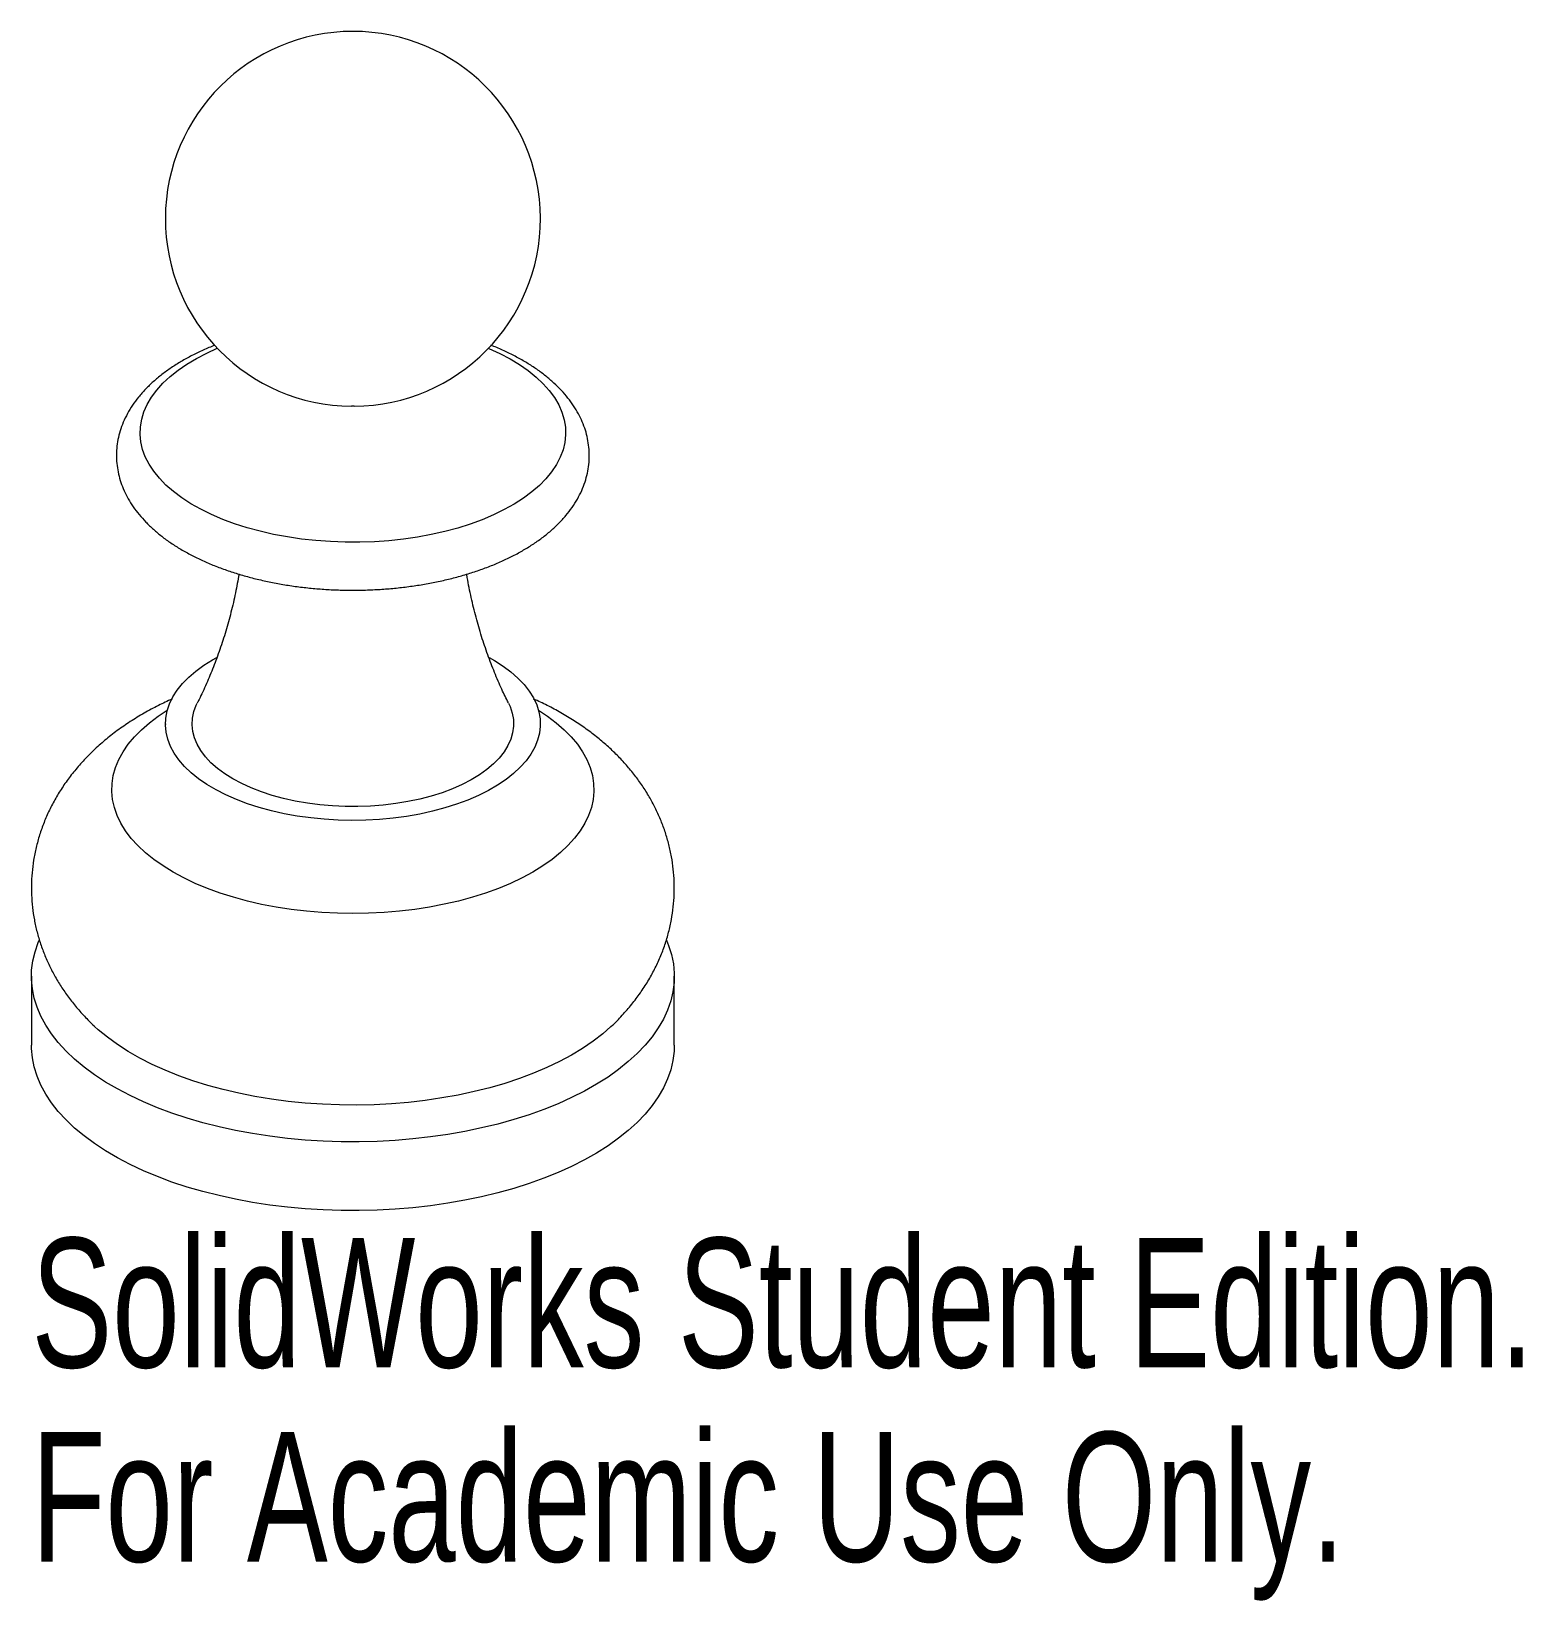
# Paper-space layout '_Trimetric' of a CAD drawing. Header units: millimetres. Extents: x -12 to 43.7, y -20.7 to 37.9.
import ezdxf

# ---------------------------------------------------------------- set-up
doc = ezdxf.new("R2010")
doc.units = ezdxf.units.MM
doc.styles.add('SLDTEXTSTYLE0', font='TXT', dxfattribs={"width": 0.7})

psp = doc.layouts.new('_Trimetric')

# ---------------------------------------------------------------- linework, layer by layer
at = {"color": 7, "linetype": 'Continuous', "lineweight": 15}
for p, q in [((0.053, 23.858), (-0.053, 23.858)), ((-12, 2.572), (-12, 0)), ((12, 0), (12, 2.572))]:
    psp.add_line(p, q, dxfattribs=at)
at = {"color": 8, "linetype": 'Continuous', "lineweight": 15, "flags": 128}
for points in [[(5.063, 26.024), (5.073, 26.02), (5.483, 25.833), (5.866, 25.631), (6.222, 25.416), (6.548, 25.189), (6.842, 24.95), (7.104, 24.702), (7.333, 24.446), (7.526, 24.181), (7.683, 23.911), (7.804, 23.635), (7.888, 23.356), (7.934, 23.075), (7.942, 22.792), (7.913, 22.51), (7.845, 22.23), (7.741, 21.953), (7.599, 21.68), (7.421, 21.413), (7.208, 21.152), (6.961, 20.9), (6.68, 20.658), (6.367, 20.426), (6.024, 20.205), (5.653, 19.998), (5.254, 19.804), (4.831, 19.624), (4.384, 19.46), (3.917, 19.313), (3.431, 19.182), (2.928, 19.069), (2.412, 18.974), (1.884, 18.897), (1.347, 18.84), (0.804, 18.802), (0.256, 18.783), (-0.292, 18.783), (-0.839, 18.804), (-1.382, 18.843), (-1.918, 18.902), (-2.446, 18.979), (-2.961, 19.076), (-3.463, 19.19), (-3.948, 19.322), (-4.414, 19.47), (-4.859, 19.635), (-5.281, 19.816), (-5.678, 20.011), (-6.047, 20.219), (-6.388, 20.44), (-6.699, 20.673), (-6.978, 20.916), (-7.223, 21.169), (-7.434, 21.43), (-7.609, 21.697), (-7.748, 21.97), (-7.851, 22.248), (-7.916, 22.528), (-7.943, 22.81), (-7.932, 23.093), (-7.884, 23.374), (-7.798, 23.653), (-7.674, 23.928), (-7.515, 24.198), (-7.319, 24.462), (-7.089, 24.719), (-6.824, 24.966), (-6.527, 25.204), (-6.2, 25.43), (-5.842, 25.644), (-5.457, 25.845), (-5.063, 26.024)], [(6.931, 12.507), (7.263, 12.287), (7.591, 12.039), (7.888, 11.781), (8.152, 11.513), (8.382, 11.237), (8.577, 10.954), (8.735, 10.666), (8.857, 10.372), (8.942, 10.075), (8.989, 9.776), (8.999, 9.476), (8.971, 9.176), (8.905, 8.877), (8.802, 8.582), (8.662, 8.291), (8.485, 8.004), (8.273, 7.725), (8.027, 7.453), (7.746, 7.19), (7.434, 6.936), (7.09, 6.694), (6.716, 6.464), (6.314, 6.246), (5.886, 6.043), (5.432, 5.854), (4.957, 5.68), (4.46, 5.523), (3.945, 5.383), (3.413, 5.26), (2.866, 5.155), (2.308, 5.069), (1.74, 5.002), (1.165, 4.953), (0.585, 4.924), (0.002, 4.914), (-0.58, 4.924), (-1.16, 4.953), (-1.736, 5.001), (-2.304, 5.068), (-2.862, 5.155), (-3.408, 5.259), (-3.94, 5.382), (-4.456, 5.522), (-4.953, 5.679), (-5.429, 5.852), (-5.882, 6.041), (-6.311, 6.244), (-6.713, 6.462), (-7.087, 6.692), (-7.431, 6.934), (-7.744, 7.187), (-8.025, 7.451), (-8.272, 7.723), (-8.484, 8.002), (-8.66, 8.288), (-8.801, 8.58), (-8.904, 8.875), (-8.97, 9.173), (-8.999, 9.473), (-8.989, 9.773), (-8.943, 10.073), (-8.858, 10.37), (-8.736, 10.663), (-8.578, 10.952), (-8.384, 11.235), (-8.154, 11.511), (-7.891, 11.779), (-7.594, 12.037), (-7.265, 12.285), (-6.931, 12.507)]]:
    psp.add_lwpolyline(points, dxfattribs=at)
at = {"color": 7, "linetype": 'Continuous', "lineweight": 15, "flags": 128}
for points in [[(5.086, 14.477), (5.283, 14.366), (5.607, 14.158), (5.902, 13.939), (6.163, 13.709), (6.392, 13.47), (6.585, 13.223), (6.742, 12.969), (6.863, 12.71), (6.946, 12.447), (6.991, 12.182), (6.998, 11.915), (6.967, 11.649), (6.897, 11.385), (6.79, 11.125), (6.646, 10.869), (6.466, 10.619), (6.25, 10.377), (6, 10.144), (5.718, 9.921), (5.404, 9.709), (5.061, 9.509), (4.69, 9.324), (4.293, 9.153), (3.873, 8.997), (3.432, 8.858), (2.972, 8.736), (2.496, 8.632), (2.006, 8.546), (1.505, 8.479), (0.996, 8.432), (0.482, 8.404), (-0.036, 8.395), (-0.552, 8.406), (-1.066, 8.437), (-1.574, 8.487), (-2.074, 8.557), (-2.562, 8.645), (-3.036, 8.752), (-3.493, 8.876), (-3.932, 9.018), (-4.349, 9.175), (-4.742, 9.348), (-5.109, 9.536), (-5.449, 9.737), (-5.758, 9.95), (-6.037, 10.175), (-6.282, 10.41), (-6.493, 10.653), (-6.668, 10.904), (-6.807, 11.16), (-6.909, 11.422), (-6.973, 11.686), (-6.999, 11.952), (-6.987, 12.218), (-6.937, 12.484), (-6.849, 12.746), (-6.723, 13.005), (-6.561, 13.258), (-6.362, 13.504), (-6.13, 13.742), (-5.863, 13.97), (-5.565, 14.188), (-5.236, 14.393), (-5.081, 14.48)], [(5.809, 12.774), (5.868, 12.646), (5.949, 12.404), (5.992, 12.159), (5.998, 11.913), (5.965, 11.668), (5.895, 11.425), (5.788, 11.186), (5.644, 10.951), (5.464, 10.724), (5.25, 10.504), (5.002, 10.294), (4.723, 10.095), (4.414, 9.907), (4.078, 9.733), (3.715, 9.574), (3.329, 9.429), (2.922, 9.301), (2.496, 9.19), (2.055, 9.097), (1.601, 9.022), (1.136, 8.966), (0.664, 8.929), (0.188, 8.912), (-0.289, 8.914), (-0.764, 8.935), (-1.234, 8.976), (-1.697, 9.036), (-2.149, 9.115), (-2.587, 9.212), (-3.009, 9.327), (-3.412, 9.458), (-3.793, 9.606), (-4.151, 9.769), (-4.482, 9.946), (-4.784, 10.136), (-5.057, 10.337), (-5.298, 10.549), (-5.505, 10.771), (-5.677, 11), (-5.813, 11.235), (-5.913, 11.476), (-5.975, 11.719), (-6, 11.965), (-5.986, 12.21), (-5.935, 12.455), (-5.846, 12.696), (-5.809, 12.774)], [(11.711, 3.919), (11.789, 3.724), (11.896, 3.382), (11.966, 3.037), (11.998, 2.691), (11.992, 2.344), (11.948, 1.998), (11.867, 1.654), (11.749, 1.313), (11.593, 0.976), (11.401, 0.643), (11.173, 0.317), (10.91, -0.002), (10.613, -0.313), (10.282, -0.615), (9.919, -0.907), (9.525, -1.188), (9.101, -1.457), (8.648, -1.713), (8.168, -1.956), (7.662, -2.185), (7.132, -2.399), (6.58, -2.597), (6.007, -2.779), (5.415, -2.944), (4.806, -3.092), (4.182, -3.222), (3.544, -3.333), (2.896, -3.426), (2.239, -3.5), (1.574, -3.556), (0.905, -3.591), (0.232, -3.608), (-0.441, -3.605), (-1.113, -3.582), (-1.781, -3.541), (-2.443, -3.479), (-3.098, -3.399), (-3.743, -3.301), (-4.377, -3.183), (-4.996, -3.048), (-5.6, -2.895), (-6.187, -2.724), (-6.753, -2.537), (-7.299, -2.334), (-7.822, -2.116), (-8.32, -1.882), (-8.791, -1.635), (-9.235, -1.375), (-9.651, -1.102), (-10.035, -0.817), (-10.388, -0.522), (-10.709, -0.217), (-10.996, 0.096), (-11.248, 0.418), (-11.465, 0.746), (-11.645, 1.08), (-11.789, 1.419), (-11.896, 1.761), (-11.966, 2.106), (-11.998, 2.452), (-11.992, 2.799), (-11.948, 3.145), (-11.867, 3.489), (-11.749, 3.83), (-11.71, 3.922)], [(9.631, 0.692), (9.326, 0.424), (8.968, 0.148), (8.578, -0.118), (8.159, -0.371), (7.712, -0.611), (7.239, -0.837), (6.74, -1.049), (6.218, -1.245), (5.675, -1.425), (5.112, -1.588), (4.532, -1.734), (3.936, -1.862), (3.326, -1.972), (2.705, -2.063), (2.075, -2.135), (1.437, -2.188), (0.795, -2.222), (0.149, -2.236), (-0.496, -2.231), (-1.14, -2.206), (-1.781, -2.162), (-2.415, -2.099), (-3.04, -2.016), (-3.655, -1.915), (-4.258, -1.795), (-4.846, -1.657), (-5.417, -1.502), (-5.97, -1.33), (-6.501, -1.141), (-7.011, -0.937), (-7.496, -0.717), (-7.956, -0.484), (-8.388, -0.236), (-8.791, 0.023), (-9.164, 0.295), (-9.505, 0.577), (-9.644, 0.703)], [(12, 0), (11.992, -0.227), (11.948, -0.573), (11.867, -0.917), (11.749, -1.258), (11.593, -1.596), (11.401, -1.928), (11.173, -2.254), (10.91, -2.573), (10.613, -2.884), (10.282, -3.186), (9.919, -3.478), (9.525, -3.759), (9.101, -4.028), (8.648, -4.285), (8.168, -4.528), (7.662, -4.757), (7.132, -4.97), (6.58, -5.169), (6.007, -5.35), (5.415, -5.515), (4.806, -5.663), (4.182, -5.793), (3.544, -5.905), (2.896, -5.998), (2.239, -6.072), (1.574, -6.127), (0.905, -6.163), (0.232, -6.179), (-0.441, -6.176), (-1.113, -6.154), (-1.781, -6.112), (-2.443, -6.051), (-3.098, -5.971), (-3.743, -5.872), (-4.377, -5.755), (-4.996, -5.619), (-5.6, -5.466), (-6.187, -5.296), (-6.753, -5.109), (-7.299, -4.906), (-7.822, -4.687), (-8.32, -4.454), (-8.791, -4.207), (-9.235, -3.946), (-9.651, -3.673), (-10.035, -3.389), (-10.388, -3.094), (-10.709, -2.789), (-10.996, -2.475), (-11.248, -2.154), (-11.465, -1.826), (-11.645, -1.492), (-11.789, -1.153), (-11.896, -0.811), (-11.966, -0.466), (-11.998, -0.12), (-12, 0)]]:
    psp.add_lwpolyline(points, dxfattribs=at)
at = {"color": 7, "linetype": 'Continuous', "lineweight": 15}
psp.add_arc((0, 30.858), 7, 270.4327, 269.5673, dxfattribs=at)
for points, knots in [([(-5.159, 26.138), (-5.303, 26.078), (-5.596, 25.957), (-6.011, 25.754), (-6.409, 25.535), (-6.784, 25.299), (-7.133, 25.047), (-7.454, 24.78), (-7.745, 24.499), (-8.005, 24.205), (-8.23, 23.901), (-8.42, 23.588), (-8.574, 23.268), (-8.692, 22.944), (-8.774, 22.619), (-8.82, 22.293), (-8.832, 21.968), (-8.809, 21.645), (-8.753, 21.326), (-8.664, 21.012), (-8.543, 20.703), (-8.39, 20.4), (-8.204, 20.103), (-7.985, 19.813), (-7.734, 19.531), (-7.451, 19.26), (-7.138, 18.999), (-6.796, 18.751), (-6.426, 18.517), (-6.031, 18.297), (-5.614, 18.094), (-5.176, 17.906), (-4.719, 17.736), (-4.245, 17.582), (-3.757, 17.445), (-3.254, 17.326), (-2.741, 17.225), (-2.218, 17.141), (-1.687, 17.075), (-1.15, 17.028), (-0.609, 16.998), (-0.066, 16.987), (0.477, 16.994), (1.018, 17.019), (1.556, 17.062), (2.088, 17.123), (2.613, 17.203), (3.128, 17.3), (3.633, 17.414), (4.124, 17.546), (4.601, 17.695), (5.062, 17.862), (5.505, 18.045), (5.929, 18.245), (6.331, 18.461), (6.71, 18.694), (7.064, 18.942), (7.391, 19.206), (7.689, 19.485), (7.955, 19.776), (8.187, 20.078), (8.385, 20.39), (8.546, 20.708), (8.671, 21.031), (8.76, 21.357), (8.814, 21.683), (8.832, 22.008), (8.816, 22.331), (8.767, 22.651), (8.685, 22.966), (8.57, 23.277), (8.423, 23.581), (8.244, 23.879), (8.032, 24.171), (7.787, 24.454), (7.511, 24.728), (7.204, 24.991), (6.867, 25.241), (6.503, 25.479), (6.113, 25.701), (5.699, 25.907), (5.376, 26.053), (5.185, 26.126), (5.146, 26.141)], [0, 0, 0, 0, 0.012644, 0.025597, 0.038591, 0.051618, 0.064663, 0.07769, 0.090656, 0.103509, 0.11619, 0.128648, 0.140853, 0.152799, 0.164509, 0.176027, 0.187413, 0.198734, 0.210046, 0.221412, 0.232896, 0.244554, 0.256426, 0.268533, 0.280874, 0.293424, 0.306142, 0.318979, 0.331886, 0.344825, 0.357759, 0.370672, 0.383555, 0.396406, 0.409223, 0.42201, 0.434769, 0.447506, 0.460223, 0.472925, 0.485617, 0.498304, 0.510989, 0.523676, 0.536368, 0.549071, 0.561789, 0.574526, 0.587287, 0.600077, 0.6129, 0.625761, 0.638663, 0.651608, 0.664594, 0.677616, 0.69066, 0.703693, 0.716676, 0.729556, 0.742276, 0.754783, 0.76704, 0.779038, 0.790792, 0.802344, 0.813751, 0.82508, 0.83639, 0.847739, 0.859194, 0.870813, 0.88264, 0.894699, 0.906994, 0.919505, 0.932193, 0.94501, 0.957906, 0.970841, 0.983778, 0.996696, 1, 1, 1, 1]), ([(-4.25, 17.587), (-4.292, 17.354), (-4.378, 16.874), (-4.545, 16.164), (-4.74, 15.459), (-4.96, 14.779), (-5.201, 14.124), (-5.463, 13.502), (-5.666, 13.054), (-5.786, 12.823), (-5.808, 12.78)], [0, 0, 0, 0, 0.135348, 0.278362, 0.420097, 0.560338, 0.698849, 0.835373, 0.969636, 1, 1, 1, 1]), ([(5.808, 12.779), (5.725, 12.948), (5.543, 13.316), (5.285, 13.917), (5.031, 14.577), (4.799, 15.266), (4.592, 15.979), (4.415, 16.714), (4.302, 17.253), (4.257, 17.548), (4.251, 17.589)], [0, 0, 0, 0, 0.117234, 0.256192, 0.397342, 0.540293, 0.684669, 0.830127, 0.976356, 1, 1, 1, 1]), ([(-6.749, 12.926), (-6.92, 12.847), (-7.277, 12.683), (-7.797, 12.401), (-8.311, 12.089), (-8.799, 11.752), (-9.258, 11.392), (-9.684, 11.013), (-10.075, 10.616), (-10.431, 10.203), (-10.75, 9.777), (-11.033, 9.34), (-11.279, 8.892), (-11.489, 8.435), (-11.662, 7.972), (-11.8, 7.504), (-11.903, 7.032), (-11.97, 6.558), (-12.002, 6.085), (-12, 5.614), (-11.965, 5.146), (-11.897, 4.683), (-11.796, 4.227), (-11.663, 3.779), (-11.5, 3.34), (-11.306, 2.911), (-11.083, 2.493), (-10.83, 2.087), (-10.548, 1.693), (-10.235, 1.311), (-9.933, 0.98), (-9.725, 0.785), (-9.64, 0.705)], [0, 0, 0, 0, 0.036119, 0.075594, 0.115023, 0.154188, 0.192861, 0.230846, 0.268008, 0.304284, 0.339679, 0.374242, 0.408049, 0.441186, 0.473742, 0.5058, 0.537443, 0.568745, 0.59978, 0.630616, 0.661322, 0.691946, 0.722559, 0.753233, 0.784045, 0.815076, 0.846412, 0.878141, 0.910357, 0.943155, 0.976623, 1, 1, 1, 1]), ([(9.624, 0.687), (9.636, 0.697), (9.788, 0.831), (10.054, 1.11), (10.413, 1.52), (10.734, 1.946), (11.019, 2.383), (11.267, 2.83), (11.478, 3.286), (11.654, 3.749), (11.794, 4.217), (11.898, 4.689), (11.967, 5.162), (12.001, 5.635), (12.001, 6.107), (11.968, 6.575), (11.901, 7.038), (11.802, 7.495), (11.671, 7.943), (11.51, 8.383), (11.318, 8.812), (11.096, 9.23), (10.844, 9.637), (10.564, 10.032), (10.253, 10.415), (9.914, 10.785), (9.544, 11.142), (9.144, 11.484), (8.715, 11.812), (8.256, 12.123), (7.768, 12.417), (7.266, 12.688), (6.917, 12.849), (6.747, 12.927)], [0, 0, 0, 0, 0.0032604, 0.0404015, 0.0766607, 0.1120388, 0.1465833, 0.1803684, 0.21348, 0.2460061, 0.2780319, 0.3096382, 0.340901, 0.3718926, 0.4026828, 0.43334, 0.4639117, 0.4944683, 0.5250825, 0.5558304, 0.5867922, 0.6180527, 0.6497016, 0.6818319, 0.7145374, 0.7479076, 0.7820195, 0.8169269, 0.8526459, 0.8891425, 0.9263246, 0.9640474, 1, 1, 1, 1]), ([(-7.001, 12.001), (-7.001, 11.985), (-7.001, 11.952), (-7.01, 11.918), (-7.011, 11.915), (-7.011, 11.915)], [0, 0, 0, 0, 0.349103, 0.726179, 1, 1, 1, 1]), ([(7.01, 11.916), (7.011, 11.915), (7.011, 11.914), (7.004, 11.942), (6.999, 11.98), (7, 11.998), (7, 12)], [0, 0, 0, 0, 0.1795139, 0.5404172, 0.9657026, 1, 1, 1, 1])]:
    psp.add_open_spline(points, degree=3, knots=knots, dxfattribs=at)

# ---------------------------------------------------------------- texts
at = {"color": 7, "linetype": 'Continuous', "char_height": 4.83362, "attachment_point": 1, "style": 'SLDTEXTSTYLE0'}
for s, insert in [('SolidWorks Student Edition.', (-12, -7.199)), ('For Academic Use Only.', (-12, -14.449))]:
    psp.add_mtext(s, dxfattribs=dict(at, insert=insert))

doc.saveas('drawing.dxf')
